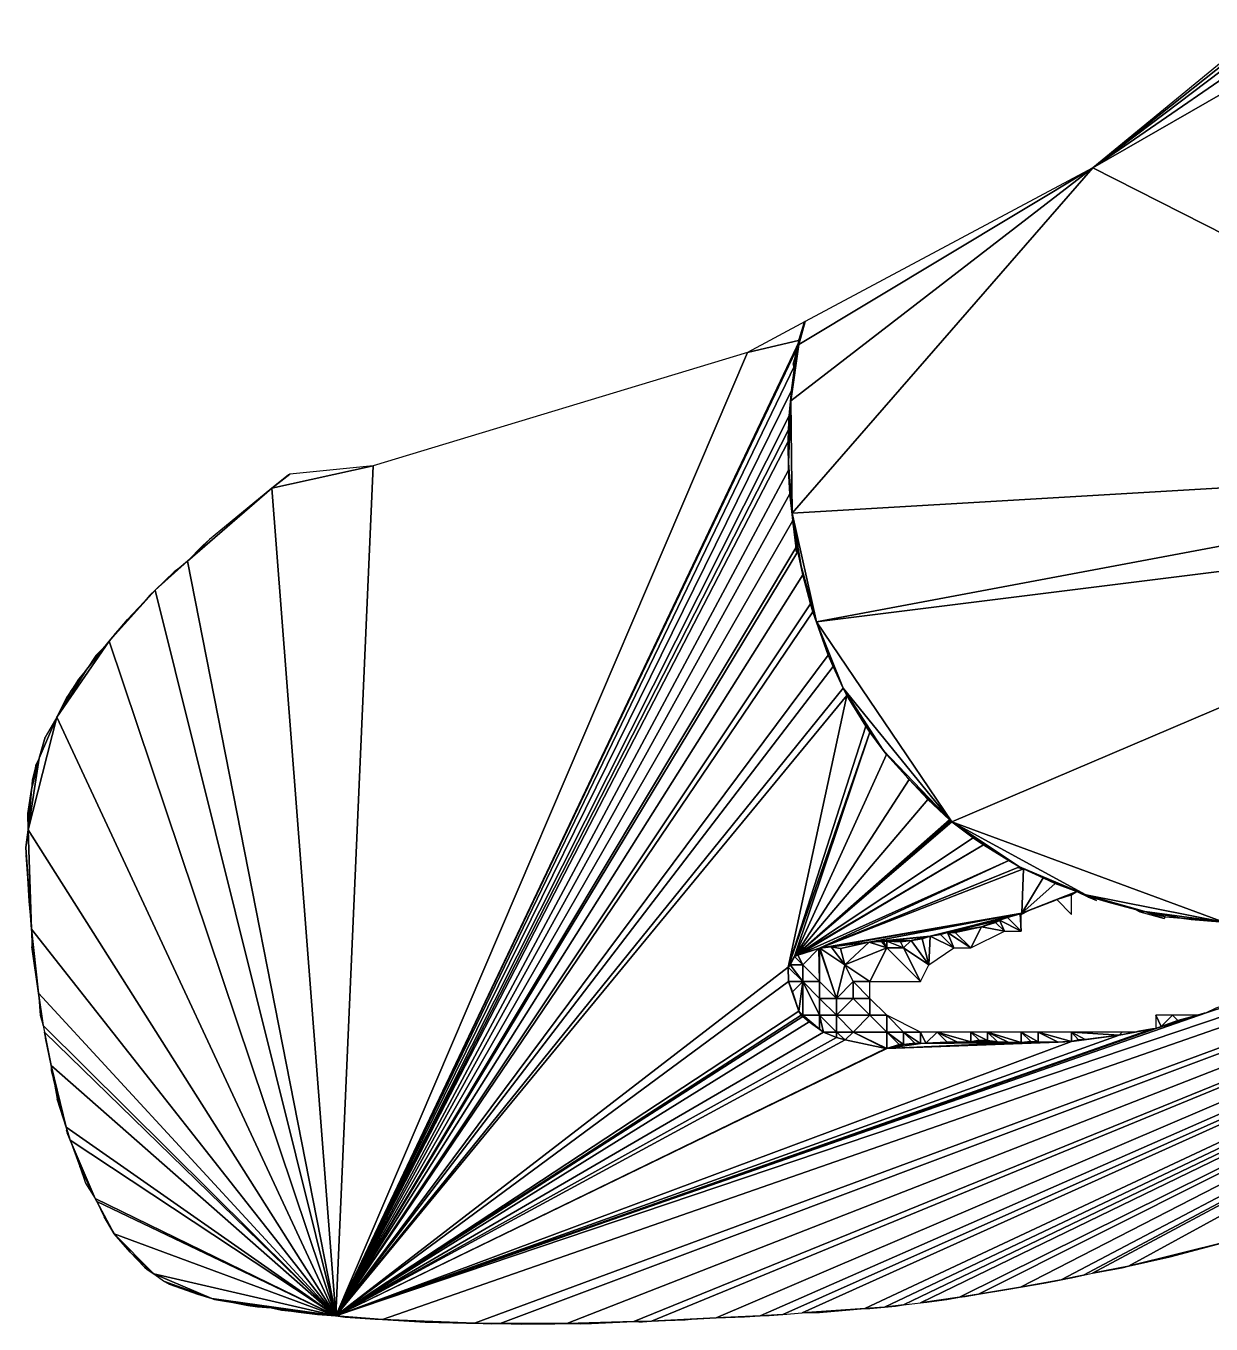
# Model space of a CAD drawing. Extents: x -95 to 96, y -87 to 93.
# Drawn here: x 1.32 to 38.11, y -87.46 to -47.15 of the extents above; entities that cross this region are included whole.
import ezdxf

# ---------------------------------------------------------------- set-up
doc = ezdxf.new("R2010")
doc.units = 0

msp = doc.modelspace()

# ---------------------------------------------------------------- linework, layer by layer
for points in [[(39.972, -47.159, 108), (39.813, -47.146, 108), (34.445, -51.551, 108)], [(40.204, -47.192, 108), (39.972, -47.159, 108), (34.445, -51.551, 108)], [(40.64, -47.282, 108), (40.204, -47.192, 108), (34.445, -51.551, 108)], [(41.542, -47.468, 108), (40.64, -47.282, 108), (34.445, -51.551, 108)], [(41.542, -47.468, 108), (34.445, -51.551, 108), (52.414, -60.674, 108)], [(34.445, -51.551, 108), (25.315, -57.039, 108), (25.064, -58.791, 108)], [(34.445, -51.551, 108), (25.064, -58.791, 108), (25.104, -62.275, 108)], [(34.445, -51.551, 108), (25.104, -62.275, 108), (52.414, -60.674, 108)], [(34.445, -51.551, 108), (25.508, -56.328, 108), (25.315, -57.039, 108)], [(25.342, -56.906, 108), (25.508, -56.328, 108), (23.726, -57.281, 108)], [(25.481, -56.342, 107.929), (25.31, -56.887, 107.883), (25.342, -56.906, 108)], [(25.508, -56.328, 108), (25.342, -56.906, 108), (25.315, -57.039, 108)], [(25.481, -56.342, 107.929), (25.342, -56.906, 108), (25.508, -56.328, 108)], [(25.342, -56.906, 108), (23.726, -57.281, 108), (10.935, -87.206, 108)], [(25.315, -57.039, 108), (25.342, -56.906, 108), (10.935, -87.206, 108)], [(25.193, -57.678, 108), (25.315, -57.039, 108), (10.935, -87.206, 108)], [(25.315, -57.039, 108), (25.166, -57.905, 108), (25.064, -58.791, 108)], [(25.315, -57.039, 108), (25.31, -56.887, 107.883), (25.142, -57.648, 107.807)], [(25.315, -57.039, 108), (25.142, -57.648, 107.807), (25.193, -57.678, 108)], [(25.315, -57.039, 108), (25.193, -57.678, 108), (25.166, -57.905, 108)], [(25.31, -56.887, 107.883), (25.315, -57.039, 108), (25.342, -56.906, 108)], [(23.726, -57.281, 108), (12.096, -60.809, 108), (10.935, -87.206, 108)], [(25.091, -58.461, 108), (25.193, -57.678, 108), (10.935, -87.206, 108)], [(25.166, -57.905, 108), (25.091, -58.461, 108), (25.064, -58.791, 108)], [(25.091, -58.461, 108), (25.166, -57.905, 108), (25.193, -57.678, 108)], [(25.142, -57.648, 107.807), (25.166, -57.905, 108), (25.193, -57.678, 108)], [(25.013, -59.25, 108), (25.091, -58.461, 108), (10.935, -87.206, 108)], [(25.064, -58.791, 108), (24.994, -59.691, 108), (24.993, -60.71, 108)], [(25.064, -58.791, 108), (24.993, -60.71, 108), (25.104, -62.275, 108)], [(25.064, -58.791, 108), (25.013, -59.25, 108), (24.994, -59.691, 108)], [(25.013, -59.25, 108), (25.064, -58.791, 108), (25.091, -58.461, 108)], [(24.994, -59.691, 108), (25.013, -59.25, 108), (10.935, -87.206, 108)], [(24.98, -60.05, 108), (24.994, -59.691, 108), (10.935, -87.206, 108)], [(24.989, -60.939, 108), (24.98, -60.05, 108), (10.935, -87.206, 108)], [(24.994, -59.691, 108), (24.98, -60.05, 108), (24.993, -60.71, 108)], [(24.989, -60.939, 108), (24.993, -60.71, 108), (24.98, -60.05, 108)], [(12.096, -60.809, 108), (9.509, -61.063, 108), (8.952, -61.5, 108)], [(12.096, -60.809, 108), (8.952, -61.5, 108), (10.935, -87.206, 108)], [(24.993, -60.71, 108), (24.989, -60.939, 108), (25.003, -61.11, 108)], [(24.993, -60.71, 108), (25.003, -61.11, 108), (25.104, -62.275, 108)], [(25.104, -62.275, 108), (25.868, -65.653, 108), (52.414, -60.674, 108)], [(25.868, -65.653, 108), (52.431, -62.323, 108), (52.414, -60.674, 108)], [(9.509, -61.063, 108), (9.473, -61.089, 108), (8.952, -61.5, 108)], [(25.038, -61.673, 108), (24.989, -60.939, 108), (10.935, -87.206, 108)], [(25.038, -61.673, 108), (25.003, -61.11, 108), (24.989, -60.939, 108)], [(25.003, -61.11, 108), (25.038, -61.673, 108), (25.104, -62.275, 108)], [(8.952, -61.5, 108), (7.02, -63.098, 108), (6.335, -63.762, 108)], [(8.952, -61.5, 108), (6.335, -63.762, 108), (10.935, -87.206, 108)], [(25.129, -62.505, 108), (25.038, -61.673, 108), (10.935, -87.206, 108)], [(25.129, -62.505, 108), (25.104, -62.275, 108), (25.038, -61.673, 108)], [(25.104, -62.275, 108), (25.129, -62.505, 108), (25.256, -63.3, 108)], [(25.104, -62.275, 108), (25.256, -63.3, 108), (25.387, -63.917, 108)], [(25.104, -62.275, 108), (25.387, -63.917, 108), (25.868, -65.653, 108)], [(25.119, -62.5, 107.968), (25.129, -62.505, 108), (25.104, -62.275, 108)], [(25.868, -65.653, 108), (30.063, -71.859, 108), (52.431, -62.323, 108)], [(30.063, -71.859, 108), (38.514, -74.979, 108), (52.431, -62.323, 108)], [(25.256, -63.3, 108), (25.129, -62.505, 108), (10.935, -87.206, 108)], [(25.119, -62.5, 107.968), (25.235, -63.468, 107.823), (25.256, -63.3, 108)], [(25.119, -62.5, 107.968), (25.256, -63.3, 108), (25.129, -62.505, 108)], [(7.02, -63.098, 108), (6.811, -63.275, 108), (6.335, -63.762, 108)], [(25.282, -63.462, 108), (25.256, -63.3, 108), (10.935, -87.206, 108)], [(25.444, -64.192, 108), (25.282, -63.462, 108), (10.935, -87.206, 108)], [(25.282, -63.462, 108), (25.256, -63.3, 108), (25.235, -63.468, 107.823)], [(25.256, -63.3, 108), (25.282, -63.462, 108), (25.387, -63.917, 108)], [(25.444, -64.192, 108), (25.387, -63.917, 108), (25.282, -63.462, 108)], [(6.335, -63.762, 108), (6.071, -63.978, 108), (5.335, -64.666, 108)], [(6.335, -63.762, 108), (5.335, -64.666, 108), (10.935, -87.206, 108)], [(6.071, -63.978, 108), (5.923, -64.094, 108), (5.335, -64.666, 108)], [(25.387, -63.917, 108), (25.444, -64.192, 108), (25.57, -64.635, 108)], [(25.387, -63.917, 108), (25.57, -64.635, 108), (25.868, -65.653, 108)], [(25.673, -65.086, 108), (25.444, -64.192, 108), (10.935, -87.206, 108)], [(25.673, -65.086, 108), (25.57, -64.635, 108), (25.444, -64.192, 108)], [(5.335, -64.666, 108), (4.986, -65.024, 108), (3.902, -66.252, 108)], [(5.335, -64.666, 108), (3.902, -66.252, 108), (10.935, -87.206, 108)], [(5.335, -64.666, 108), (5.164, -64.818, 108), (4.986, -65.024, 108)], [(25.57, -64.635, 108), (25.673, -65.086, 108), (25.868, -65.653, 108)], [(4.986, -65.024, 108), (4.466, -65.576, 108), (3.902, -66.252, 108)], [(25.754, -65.343, 108), (25.673, -65.086, 108), (10.935, -87.206, 108)], [(25.673, -65.086, 108), (25.754, -65.343, 108), (25.868, -65.653, 108)], [(4.466, -65.576, 108), (4.085, -66.009, 108), (3.902, -66.252, 108)], [(26.222, -66.684, 108), (25.754, -65.343, 108), (10.935, -87.206, 108)], [(26.222, -66.684, 108), (25.868, -65.653, 108), (25.754, -65.343, 108)], [(25.868, -65.653, 108), (26.222, -66.684, 108), (26.692, -67.708, 108)], [(25.868, -65.653, 108), (26.692, -67.708, 108), (30.063, -71.859, 108)], [(3.902, -66.252, 108), (3.208, -67.12, 108), (2.274, -68.611, 108)], [(3.902, -66.252, 108), (2.274, -68.611, 108), (10.935, -87.206, 108)], [(3.902, -66.252, 108), (3.762, -66.421, 108), (3.208, -67.12, 108)], [(3.762, -66.421, 108), (3.492, -66.699, 108), (3.208, -67.12, 108)], [(26.377, -67.036, 108), (26.222, -66.684, 108), (10.935, -87.206, 108)], [(26.222, -66.684, 108), (26.377, -67.036, 108), (26.692, -67.708, 108)], [(3.208, -67.12, 108), (2.705, -67.823, 108), (2.274, -68.611, 108)], [(3.208, -67.12, 108), (2.946, -67.428, 108), (2.705, -67.823, 108)], [(26.692, -67.708, 108), (26.377, -67.036, 108), (10.935, -87.206, 108)], [(26.809, -67.942, 108), (26.692, -67.708, 108), (10.935, -87.206, 108)], [(26.692, -67.708, 108), (26.809, -67.942, 108), (27.166, -68.501, 108)], [(26.692, -67.708, 108), (27.166, -68.501, 108), (27.933, -69.631, 108)], [(26.692, -67.708, 108), (27.933, -69.631, 108), (30.063, -71.859, 108)], [(2.705, -67.823, 108), (2.574, -68.001, 108), (2.274, -68.611, 108)], [(24.987, -76.374, 108), (26.809, -67.942, 108), (10.935, -87.206, 108)], [(10.935, -87.206, 108), (12.388, -87.313, 108), (67.945, -67.951, 108)], [(37.96, -77.793, 108), (10.935, -87.206, 108), (67.945, -67.951, 108)], [(12.388, -87.313, 108), (15.242, -87.427, 108), (67.945, -67.951, 108)], [(15.242, -87.427, 108), (16.038, -87.443, 108), (67.945, -67.951, 108)], [(16.038, -87.443, 108), (18.116, -87.443, 108), (67.945, -67.951, 108)], [(18.116, -87.443, 108), (20.192, -87.373, 108), (67.945, -67.951, 108)], [(20.192, -87.373, 108), (20.738, -87.362, 108), (67.945, -67.951, 108)], [(20.738, -87.362, 108), (22.751, -87.265, 108), (67.945, -67.951, 108)], [(22.751, -87.265, 108), (24.109, -87.205, 108), (67.945, -67.951, 108)], [(24.109, -87.205, 108), (24.814, -87.156, 108), (67.945, -67.951, 108)], [(24.814, -87.156, 108), (25.415, -87.113, 108), (67.945, -67.951, 108)], [(24.987, -76.374, 108), (27.392, -68.886, 108), (26.809, -67.942, 108)], [(25.415, -87.113, 108), (27.365, -86.973, 108), (67.945, -67.951, 108)], [(27.392, -68.886, 108), (27.166, -68.501, 108), (26.809, -67.942, 108)], [(27.365, -86.973, 108), (27.974, -86.931, 108), (67.945, -67.951, 108)], [(27.974, -86.931, 108), (28.566, -86.857, 108), (67.945, -67.951, 108)], [(28.566, -86.857, 108), (29.088, -86.799, 108), (67.945, -67.951, 108)], [(29.088, -86.799, 108), (30.301, -86.626, 108), (67.945, -67.951, 108)], [(30.301, -86.626, 108), (30.888, -86.529, 108), (67.945, -67.951, 108)], [(30.888, -86.529, 108), (32.199, -86.306, 108), (67.945, -67.951, 108)], [(32.199, -86.306, 108), (33.462, -86.079, 108), (67.945, -67.951, 108)], [(33.462, -86.079, 108), (34.149, -85.937, 108), (67.945, -67.951, 108)], [(34.149, -85.937, 108), (34.437, -85.877, 108), (67.945, -67.951, 108)], [(34.437, -85.877, 108), (35.548, -85.658, 108), (67.945, -67.951, 108)], [(35.548, -85.658, 108), (38.637, -84.893, 108), (67.945, -67.951, 108)], [(38.265, -77.648, 108), (37.96, -77.793, 108), (67.945, -67.951, 108)], [(27.166, -68.501, 108), (27.392, -68.886, 108), (27.933, -69.631, 108)], [(2.274, -68.611, 108), (1.731, -69.882, 108), (1.392, -72.107, 108)], [(2.274, -68.611, 108), (1.392, -72.107, 108), (10.935, -87.206, 108)], [(2.274, -68.611, 108), (1.918, -69.227, 108), (1.731, -69.882, 108)], [(24.987, -76.374, 108), (27.515, -69.075, 108), (27.392, -68.886, 108)], [(27.392, -68.886, 108), (27.515, -69.075, 108), (27.933, -69.631, 108)], [(1.918, -69.227, 108), (1.831, -69.515, 108), (1.731, -69.882, 108)], [(24.987, -76.374, 108), (25.176, -76.041, 108), (27.515, -69.075, 108)], [(25.176, -76.041, 108), (28.034, -69.772, 108), (27.515, -69.075, 108)], [(28.034, -69.772, 108), (27.933, -69.631, 108), (27.515, -69.075, 108)], [(27.933, -69.631, 108), (28.034, -69.772, 108), (28.637, -70.428, 108)], [(27.933, -69.631, 108), (28.637, -70.428, 108), (28.773, -70.579, 108)], [(27.933, -69.631, 108), (28.773, -70.579, 108), (30.063, -71.859, 108)], [(1.731, -69.882, 108), (1.494, -70.853, 108), (1.392, -72.107, 108)], [(1.731, -69.882, 108), (1.64, -70.069, 108), (1.494, -70.853, 108)], [(1.64, -70.069, 108), (1.508, -70.559, 108), (1.494, -70.853, 108)], [(25.176, -76.041, 108), (28.739, -70.546, 108), (28.034, -69.772, 108)], [(28.739, -70.546, 108), (28.637, -70.428, 108), (28.034, -69.772, 108)], [(28.637, -70.428, 108), (28.739, -70.546, 108), (28.773, -70.579, 108)], [(28.739, -70.546, 108), (28.637, -70.428, 108), (28.732, -70.556, 107.958)], [(1.494, -70.853, 108), (1.388, -71.522, 108), (1.379, -71.603, 108)], [(1.494, -70.853, 108), (1.379, -71.603, 108), (1.392, -72.107, 108)], [(25.176, -76.041, 108), (29.319, -71.166, 108), (28.739, -70.546, 108)], [(28.739, -70.546, 108), (28.732, -70.556, 107.958), (28.773, -70.579, 108)], [(29.319, -71.166, 108), (28.773, -70.579, 108), (28.739, -70.546, 108)], [(28.773, -70.579, 108), (29.319, -71.166, 108), (29.988, -71.794, 108)], [(28.773, -70.579, 108), (29.988, -71.794, 108), (30.063, -71.859, 108)], [(25.176, -76.041, 108), (29.988, -71.794, 108), (29.319, -71.166, 108)], [(1.379, -71.603, 108), (1.378, -71.628, 108), (1.392, -72.107, 108)], [(1.392, -72.107, 108), (1.324, -72.49, 108), (1.319, -72.653, 108)], [(1.392, -72.107, 108), (1.319, -72.653, 108), (1.494, -75.19, 108)], [(1.392, -72.107, 108), (1.494, -75.19, 108), (10.935, -87.206, 108)], [(25.176, -76.041, 108), (30.028, -71.831, 108), (29.988, -71.794, 108)], [(25.176, -76.041, 108), (30.063, -71.859, 108), (30.028, -71.831, 108)], [(25.176, -76.041, 108), (30.727, -72.36, 108), (30.063, -71.859, 108)], [(29.988, -71.794, 108), (30.028, -71.831, 108), (30.063, -71.859, 108)], [(30.021, -71.84, 107.968), (30.028, -71.831, 108), (29.988, -71.794, 108)], [(30.028, -71.831, 108), (30.021, -71.84, 107.968), (30.063, -71.859, 108)], [(30.063, -71.859, 108), (30.727, -72.36, 108), (31.047, -72.578, 108)], [(30.063, -71.859, 108), (31.047, -72.578, 108), (32.162, -73.26, 108)], [(30.063, -71.859, 108), (32.162, -73.26, 108), (34.223, -74.13, 108)], [(30.063, -71.859, 108), (34.223, -74.13, 108), (38.514, -74.979, 108)], [(25.176, -76.041, 108), (31.047, -72.578, 108), (30.727, -72.36, 108)], [(1.319, -72.653, 108), (1.327, -72.898, 108), (1.494, -75.19, 108)], [(1.327, -72.898, 108), (1.407, -74.327, 108), (1.494, -75.19, 108)], [(25.176, -76.041, 108), (25.283, -75.997, 108), (31.047, -72.578, 108)], [(25.283, -75.997, 108), (31.834, -73.062, 108), (31.047, -72.578, 108)], [(31.047, -72.578, 108), (31.834, -73.062, 108), (32.162, -73.26, 108)], [(25.283, -75.997, 108), (25.957, -75.788, 108), (31.834, -73.062, 108)], [(25.957, -75.788, 108), (32.162, -73.26, 108), (31.834, -73.062, 108)], [(25.957, -75.788, 108), (25.967, -75.785, 108), (32.162, -73.26, 108)], [(25.967, -75.785, 108), (32.29, -73.323, 108), (32.162, -73.26, 108)], [(25.967, -75.785, 108), (32.236, -74.7, 108), (32.29, -73.323, 108)], [(32.162, -73.26, 108), (32.132, -73.287, 107.886), (32.29, -73.323, 108)], [(32.162, -73.26, 108), (32.29, -73.323, 108), (32.897, -73.604, 108)], [(32.162, -73.26, 108), (32.897, -73.604, 108), (34.223, -74.13, 108)], [(32.236, -74.7, 108), (32.897, -73.604, 108), (32.29, -73.323, 108)], [(32.236, -74.7, 108), (33.273, -73.776, 108), (32.897, -73.604, 108)], [(32.897, -73.604, 108), (33.273, -73.776, 108), (33.947, -74.027, 108)], [(32.897, -73.604, 108), (33.947, -74.027, 108), (34.223, -74.13, 108)], [(32.236, -74.7, 108), (33.947, -74.027, 108), (33.273, -73.776, 108)], [(32.236, -74.7, 108), (33.328, -74.277, 108), (33.947, -74.027, 108)], [(33.328, -74.277, 108), (33.785, -74.13, 108), (33.947, -74.027, 108)], [(33.785, -74.734, 107.819), (33.785, -74.13, 108), (33.328, -74.277, 108)], [(33.947, -74.027, 108), (33.95, -74.028, 107.999), (34.306, -74.199, 107.895)], [(34.306, -74.199, 107.895), (34.223, -74.13, 108), (33.947, -74.027, 108)], [(34.223, -74.13, 108), (34.357, -74.182, 108), (34.395, -74.195, 108)], [(34.223, -74.13, 108), (34.395, -74.195, 108), (35.769, -74.583, 108)], [(34.223, -74.13, 108), (35.769, -74.583, 108), (36.055, -74.65, 108)], [(34.223, -74.13, 108), (36.055, -74.65, 108), (38.514, -74.979, 108)], [(34.306, -74.199, 107.895), (34.379, -74.212, 107.933), (34.223, -74.13, 108)], [(34.357, -74.182, 108), (34.223, -74.13, 108), (34.379, -74.212, 107.933)], [(32.236, -74.7, 108), (33.263, -74.308, 108), (33.328, -74.277, 108)], [(32.236, -74.7, 108), (32.451, -74.618, 108), (33.263, -74.308, 108)], [(34.379, -74.212, 107.933), (34.306, -74.199, 107.895), (34.307, -74.199, 107.895)], [(34.561, -74.304, 107.821), (34.379, -74.212, 107.933), (34.307, -74.199, 107.895)], [(34.379, -74.212, 107.933), (34.395, -74.195, 108), (34.357, -74.182, 108)], [(34.395, -74.195, 108), (34.914, -74.355, 108), (35.769, -74.583, 108)], [(25.967, -75.785, 108), (26.32, -75.741, 108), (32.236, -74.7, 108)], [(26.32, -75.741, 108), (27.503, -75.598, 108), (32.236, -74.7, 108)], [(27.503, -75.598, 108), (29.397, -75.411, 108), (32.236, -74.7, 108)], [(29.397, -75.411, 108), (32.183, -74.716, 108), (32.236, -74.7, 108)], [(29.397, -75.411, 108), (31.794, -74.831, 108), (32.183, -74.716, 108)], [(29.397, -75.411, 108), (31.541, -74.917, 108), (31.794, -74.831, 108)], [(29.397, -75.411, 108), (29.93, -75.296, 108), (31.541, -74.917, 108)], [(29.93, -75.296, 108), (30.982, -75.121, 108), (31.541, -74.917, 108)], [(30.982, -75.121, 108), (31.424, -74.982, 108), (31.541, -74.917, 108)], [(31.698, -75.256, 107.919), (31.541, -74.917, 108), (31.424, -74.982, 108)], [(31.794, -74.831, 108), (31.541, -74.917, 108), (32.22, -75.256, 107.864)], [(31.698, -75.256, 107.919), (32.22, -75.256, 107.864), (31.541, -74.917, 108)], [(32.22, -75.256, 107.864), (32.183, -74.716, 108), (31.794, -74.831, 108)], [(32.183, -74.716, 108), (32.22, -74.707, 108), (32.236, -74.7, 108)], [(32.22, -74.734, 107.993), (32.22, -74.707, 108), (32.183, -74.716, 108)], [(32.22, -75.256, 107.864), (32.22, -74.734, 107.993), (32.183, -74.716, 108)], [(32.236, -74.7, 108), (32.22, -74.734, 107.993), (32.451, -74.618, 108)], [(32.22, -74.707, 108), (32.22, -74.734, 107.993), (32.236, -74.7, 108)], [(35.769, -74.583, 108), (35.927, -74.624, 108), (36.055, -74.65, 108)], [(35.899, -74.657, 107.883), (35.927, -74.624, 108), (35.769, -74.583, 108)], [(35.927, -74.624, 108), (35.899, -74.657, 107.883), (36.055, -74.65, 108)], [(36.055, -74.65, 108), (35.899, -74.657, 107.883), (36.657, -74.864, 107.823)], [(36.055, -74.65, 108), (36.701, -74.807, 108), (37.195, -74.849, 108)], [(36.055, -74.65, 108), (37.195, -74.849, 108), (38.514, -74.979, 108)], [(36.055, -74.65, 108), (36.657, -74.864, 107.823), (36.701, -74.807, 108)], [(37.195, -74.849, 108), (37.495, -74.889, 108), (38.514, -74.979, 108)], [(1.494, -75.19, 108), (1.501, -75.747, 108), (1.711, -77.184, 108)], [(1.494, -75.19, 108), (1.711, -77.184, 108), (10.935, -87.206, 108)], [(29.397, -75.411, 108), (29.709, -75.355, 108), (29.93, -75.296, 108)], [(29.709, -75.355, 108), (29.397, -75.411, 108), (30.132, -75.778, 107.901)], [(30.132, -75.778, 107.901), (29.93, -75.296, 108), (29.709, -75.355, 108)], [(29.93, -75.296, 108), (30.167, -75.292, 108), (30.982, -75.121, 108)], [(30.167, -75.292, 108), (29.93, -75.296, 108), (30.654, -75.778, 107.875)], [(30.132, -75.778, 107.901), (30.654, -75.778, 107.875), (29.93, -75.296, 108)], [(30.654, -75.778, 107.875), (30.982, -75.121, 108), (30.167, -75.292, 108)], [(30.982, -75.121, 108), (30.654, -75.778, 107.875), (31.698, -75.256, 107.919)], [(30.982, -75.121, 108), (31.698, -75.256, 107.919), (31.424, -74.982, 108)], [(1.501, -75.747, 108), (1.519, -75.881, 108), (1.711, -77.184, 108)], [(26.32, -75.741, 108), (25.967, -75.785, 108), (26.74, -76.3, 107.928)], [(26.32, -75.741, 108), (26.613, -75.795, 108), (27.503, -75.598, 108)], [(26.74, -76.3, 107.928), (26.613, -75.795, 108), (26.32, -75.741, 108)], [(26.74, -76.3, 107.928), (27.503, -75.598, 108), (26.613, -75.795, 108)], [(26.74, -76.3, 107.928), (28.044, -75.778, 107.96), (27.503, -75.598, 108)], [(27.522, -76.822, 107.852), (28.044, -75.778, 107.96), (26.74, -76.3, 107.928)], [(27.503, -75.598, 108), (27.886, -75.581, 108), (29.397, -75.411, 108)], [(27.886, -75.581, 108), (27.503, -75.598, 108), (28.044, -75.778, 107.96)], [(29.088, -76.822, 107.814), (28.044, -75.778, 107.96), (27.522, -76.822, 107.852)], [(27.886, -75.581, 108), (28.044, -75.563, 108), (29.397, -75.411, 108)], [(27.886, -75.581, 108), (27.945, -75.579, 108), (28.044, -75.563, 108)], [(27.945, -75.579, 108), (27.886, -75.581, 108), (28.044, -75.778, 107.96)], [(28.044, -75.778, 107.96), (28.044, -75.563, 108), (27.945, -75.579, 108)], [(28.044, -75.563, 108), (28.803, -75.541, 108), (29.397, -75.411, 108)], [(28.044, -75.563, 108), (28.471, -75.588, 108), (28.803, -75.541, 108)], [(28.044, -75.563, 108), (28.044, -75.778, 107.96), (28.566, -75.778, 107.965)], [(28.044, -75.563, 108), (28.566, -75.778, 107.965), (28.471, -75.588, 108)], [(29.088, -76.822, 107.814), (28.566, -75.778, 107.965), (28.044, -75.778, 107.96)], [(28.566, -75.778, 107.965), (28.803, -75.541, 108), (28.471, -75.588, 108)], [(28.803, -75.541, 108), (28.566, -75.778, 107.965), (29.349, -76.3, 107.859)], [(29.349, -76.3, 107.859), (28.566, -75.778, 107.965), (29.088, -76.822, 107.814)], [(28.803, -75.541, 108), (29.148, -75.494, 108), (29.397, -75.411, 108)], [(28.803, -75.541, 108), (29.349, -76.3, 107.859), (29.148, -75.494, 108)], [(29.349, -76.3, 107.859), (29.397, -75.411, 108), (29.148, -75.494, 108)], [(29.349, -76.3, 107.859), (30.132, -75.778, 107.901), (29.397, -75.411, 108)], [(24.987, -76.374, 108), (25.041, -76.3, 108), (25.176, -76.041, 108)], [(25.176, -76.041, 108), (25.041, -76.3, 108), (25.435, -76.3, 107.973)], [(25.283, -75.997, 108), (25.176, -76.041, 108), (25.435, -76.3, 107.973)], [(25.283, -75.997, 108), (25.939, -75.796, 108), (25.957, -75.788, 108)], [(25.435, -76.3, 107.973), (25.939, -75.796, 108), (25.283, -75.997, 108)], [(25.939, -75.796, 108), (25.435, -76.3, 107.973), (25.957, -76.822, 107.9)], [(25.939, -75.796, 108), (25.957, -76.822, 107.9), (25.957, -75.788, 108)], [(25.957, -75.788, 108), (25.961, -75.789, 108), (25.967, -75.785, 108)], [(25.957, -75.788, 108), (25.957, -76.822, 107.9), (26.479, -77.344, 107.866)], [(25.957, -75.788, 108), (26.479, -77.344, 107.866), (25.961, -75.789, 108)], [(26.479, -77.344, 107.866), (25.967, -75.785, 108), (25.961, -75.789, 108)], [(26.479, -77.344, 107.866), (26.74, -76.3, 107.928), (25.967, -75.785, 108)], [(24.993, -76.822, 108), (24.987, -76.374, 108), (10.935, -87.206, 108)], [(25.435, -76.822, 107.947), (25.041, -76.3, 108), (24.987, -76.374, 108)], [(24.987, -76.374, 108), (24.993, -76.822, 108), (25.435, -76.822, 107.947)], [(25.435, -76.822, 107.947), (25.435, -76.3, 107.973), (25.041, -76.3, 108)], [(25.957, -76.822, 107.9), (25.435, -76.3, 107.973), (25.435, -76.822, 107.947)], [(27.001, -76.822, 107.883), (26.74, -76.3, 107.928), (26.479, -77.344, 107.866)], [(27.522, -76.822, 107.852), (26.74, -76.3, 107.928), (27.001, -76.822, 107.883)], [(25.313, -77.744, 108), (24.993, -76.822, 108), (10.935, -87.206, 108)], [(25.313, -77.744, 108), (25.113, -77.144, 108), (24.993, -76.822, 108)], [(24.993, -76.822, 108), (25.113, -77.144, 108), (25.435, -76.822, 107.947)], [(25.313, -77.744, 108), (25.435, -76.822, 107.947), (25.113, -77.144, 108)], [(25.313, -77.744, 108), (25.435, -77.866, 107.99), (25.435, -76.822, 107.947)], [(25.957, -77.344, 107.899), (25.957, -76.822, 107.9), (25.435, -76.822, 107.947)], [(25.957, -77.866, 107.923), (25.435, -76.822, 107.947), (25.435, -77.866, 107.99)], [(25.957, -77.866, 107.923), (25.957, -77.344, 107.899), (25.435, -76.822, 107.947)], [(26.479, -77.344, 107.866), (25.957, -76.822, 107.9), (25.957, -77.344, 107.899)], [(27.001, -77.344, 107.842), (27.001, -76.822, 107.883), (26.479, -77.344, 107.866)], [(27.522, -77.344, 107.834), (27.001, -76.822, 107.883), (27.001, -77.344, 107.842)], [(27.522, -77.344, 107.834), (27.522, -76.822, 107.852), (27.001, -76.822, 107.883)], [(1.711, -77.184, 108), (1.756, -77.866, 108), (1.85, -78.181, 108)], [(1.711, -77.184, 108), (1.85, -78.181, 108), (10.935, -87.206, 108)], [(26.479, -77.866, 107.875), (25.957, -77.344, 107.899), (25.957, -77.866, 107.923)], [(26.479, -77.866, 107.875), (26.479, -77.344, 107.866), (25.957, -77.344, 107.899)], [(26.479, -77.866, 107.875), (27.001, -77.344, 107.842), (26.479, -77.344, 107.866)], [(27.522, -77.866, 107.811), (27.001, -77.344, 107.842), (26.479, -77.866, 107.875)], [(27.522, -77.866, 107.811), (27.522, -77.344, 107.834), (27.001, -77.344, 107.842)], [(28.044, -77.866, 107.813), (27.522, -77.344, 107.834), (27.522, -77.866, 107.811)], [(25.39, -77.866, 108), (25.313, -77.744, 108), (10.935, -87.206, 108)], [(37.96, -77.793, 108), (36.395, -78.275, 108), (10.935, -87.206, 108)], [(25.313, -77.744, 108), (25.39, -77.866, 108), (25.435, -77.866, 107.99)], [(37.96, -77.793, 108), (37.695, -77.866, 108), (36.395, -78.275, 108)], [(37.96, -77.793, 108), (37.904, -77.803, 108), (37.695, -77.866, 108)], [(1.85, -78.181, 108), (1.899, -78.387, 108), (10.935, -87.206, 108)], [(25.435, -77.904, 108), (25.39, -77.866, 108), (10.935, -87.206, 108)], [(25.638, -78.069, 108), (25.435, -77.904, 108), (10.935, -87.206, 108)], [(26.077, -78.387, 108), (25.638, -78.069, 108), (10.935, -87.206, 108)], [(25.435, -77.904, 108), (25.435, -77.866, 107.99), (25.39, -77.866, 108)], [(25.638, -78.069, 108), (25.435, -77.866, 107.99), (25.435, -77.904, 108)], [(25.957, -78.299, 108), (25.957, -77.866, 107.923), (25.435, -77.866, 107.99)], [(25.957, -78.299, 108), (25.435, -77.866, 107.99), (25.638, -78.069, 108)], [(26.077, -78.387, 108), (25.957, -78.299, 108), (25.638, -78.069, 108)], [(25.957, -77.866, 107.923), (25.957, -78.299, 108), (26.077, -78.387, 108)], [(25.957, -77.866, 107.923), (26.077, -78.387, 108), (26.479, -78.387, 107.948)], [(26.479, -78.387, 107.948), (26.479, -77.866, 107.875), (25.957, -77.866, 107.923)], [(27.001, -78.387, 107.903), (26.479, -77.866, 107.875), (26.479, -78.387, 107.948)], [(27.001, -78.387, 107.903), (27.522, -77.866, 107.811), (26.479, -77.866, 107.875)], [(28.044, -78.387, 107.872), (27.522, -77.866, 107.811), (27.001, -78.387, 107.903)], [(28.044, -78.387, 107.872), (28.044, -77.866, 107.813), (27.522, -77.866, 107.811)], [(28.566, -78.387, 107.873), (28.044, -77.866, 107.813), (28.044, -78.387, 107.872)], [(29.088, -78.387, 107.864), (28.044, -77.866, 107.813), (28.566, -78.387, 107.873)], [(37.695, -77.866, 108), (36.563, -78.219, 108), (36.395, -78.275, 108)], [(36.395, -77.866, 107.835), (36.395, -78.275, 108), (36.563, -78.219, 108)], [(36.395, -77.866, 107.835), (36.563, -78.219, 108), (36.917, -77.866, 107.905)], [(37.695, -77.866, 108), (37.077, -78.033, 108), (36.563, -78.219, 108)], [(37.077, -78.033, 108), (36.917, -77.866, 107.905), (36.563, -78.219, 108)], [(36.917, -77.866, 107.905), (37.077, -78.033, 108), (37.695, -77.866, 108)], [(1.899, -78.387, 108), (1.926, -78.581, 108), (2.098, -79.431, 108)], [(1.899, -78.387, 108), (2.098, -79.431, 108), (10.935, -87.206, 108)], [(1.926, -78.581, 108), (2.048, -79.235, 108), (2.098, -79.431, 108)], [(36.395, -78.275, 108), (36.3, -78.293, 108), (10.935, -87.206, 108)], [(36.3, -78.293, 108), (35.259, -78.489, 108), (10.935, -87.206, 108)], [(26.479, -78.554, 108), (26.077, -78.387, 108), (10.935, -87.206, 108)], [(35.259, -78.489, 108), (33.785, -78.685, 108), (10.935, -87.206, 108)], [(26.758, -78.63, 108), (26.479, -78.554, 108), (10.935, -87.206, 108)], [(26.479, -78.554, 108), (26.479, -78.387, 107.948), (26.077, -78.387, 108)], [(26.479, -78.387, 107.948), (26.479, -78.554, 108), (26.758, -78.63, 108)], [(26.479, -78.387, 107.948), (26.758, -78.63, 108), (27.001, -78.387, 107.903)], [(28.016, -78.895, 108), (27.001, -78.387, 107.903), (26.758, -78.63, 108)], [(28.044, -78.899, 108), (28.044, -78.387, 107.872), (27.001, -78.387, 107.903)], [(28.044, -78.899, 108), (27.001, -78.387, 107.903), (28.016, -78.895, 108)], [(28.434, -78.777, 108), (28.044, -78.387, 107.872), (28.044, -78.899, 108)], [(28.566, -78.777, 108), (28.566, -78.387, 107.873), (28.044, -78.387, 107.872)], [(28.566, -78.777, 108), (28.044, -78.387, 107.872), (28.434, -78.777, 108)], [(28.913, -78.734, 108), (28.566, -78.387, 107.873), (28.566, -78.777, 108)], [(29.088, -78.742, 108), (29.088, -78.387, 107.864), (28.566, -78.387, 107.873)], [(29.088, -78.742, 108), (28.566, -78.387, 107.873), (28.913, -78.734, 108)], [(29.088, -78.387, 107.864), (29.088, -78.742, 108), (29.262, -78.736, 108)], [(29.088, -78.387, 107.864), (29.262, -78.736, 108), (29.61, -78.387, 107.871)], [(29.921, -78.698, 108), (29.61, -78.387, 107.871), (29.262, -78.736, 108)], [(29.61, -78.387, 107.871), (29.921, -78.698, 108), (30.243, -78.704, 108)], [(30.654, -78.697, 108), (30.654, -78.387, 107.879), (29.61, -78.387, 107.871)], [(30.654, -78.697, 108), (29.61, -78.387, 107.871), (30.243, -78.704, 108)], [(30.911, -78.644, 108), (30.654, -78.387, 107.879), (30.654, -78.697, 108)], [(31.176, -78.649, 108), (31.176, -78.387, 107.874), (30.654, -78.387, 107.879)], [(31.176, -78.649, 108), (30.654, -78.387, 107.879), (30.911, -78.644, 108)], [(31.481, -78.693, 108), (31.176, -78.387, 107.874), (31.176, -78.649, 108)], [(31.176, -78.387, 107.874), (31.481, -78.693, 108), (31.809, -78.704, 108)], [(32.22, -78.714, 108), (32.22, -78.387, 107.864), (31.176, -78.387, 107.874)], [(32.22, -78.714, 108), (31.176, -78.387, 107.874), (31.809, -78.704, 108)], [(32.519, -78.687, 108), (32.22, -78.387, 107.864), (32.22, -78.714, 108)], [(32.741, -78.695, 108), (32.741, -78.387, 107.855), (32.22, -78.387, 107.864)], [(32.741, -78.695, 108), (32.22, -78.387, 107.864), (32.519, -78.687, 108)], [(33.365, -78.699, 108), (32.741, -78.387, 107.855), (32.741, -78.695, 108)], [(33.785, -78.685, 108), (33.785, -78.387, 107.871), (32.741, -78.387, 107.855)], [(33.785, -78.685, 108), (32.741, -78.387, 107.855), (33.365, -78.699, 108)], [(34, -78.633, 108), (33.785, -78.387, 107.871), (33.785, -78.685, 108)], [(33.785, -78.387, 107.871), (34, -78.633, 108), (34.202, -78.618, 108)], [(35.259, -78.489, 108), (35.351, -78.387, 107.958), (33.785, -78.387, 107.871)], [(35.259, -78.489, 108), (33.785, -78.387, 107.871), (34.202, -78.618, 108)], [(35.259, -78.489, 108), (34.202, -78.618, 108), (33.785, -78.685, 108)], [(36.3, -78.293, 108), (35.762, -78.387, 108), (35.259, -78.489, 108)], [(35.762, -78.387, 108), (35.351, -78.387, 107.958), (35.259, -78.489, 108)], [(36.3, -78.293, 108), (35.873, -78.361, 108), (35.762, -78.387, 108)], [(28.016, -78.895, 108), (26.758, -78.63, 108), (10.935, -87.206, 108)], [(33.785, -78.685, 108), (28.044, -78.899, 108), (10.935, -87.206, 108)], [(28.044, -78.899, 108), (28.016, -78.895, 108), (10.935, -87.206, 108)], [(33.785, -78.685, 108), (33.365, -78.699, 108), (28.044, -78.899, 108)], [(33.365, -78.699, 108), (32.22, -78.714, 108), (28.044, -78.899, 108)], [(32.22, -78.714, 108), (29.088, -78.742, 108), (28.044, -78.899, 108)], [(29.088, -78.742, 108), (28.566, -78.777, 108), (28.044, -78.899, 108)], [(28.566, -78.777, 108), (28.434, -78.777, 108), (28.044, -78.899, 108)], [(29.088, -78.742, 108), (28.913, -78.734, 108), (28.566, -78.777, 108)], [(30.243, -78.704, 108), (29.262, -78.736, 108), (29.088, -78.742, 108)], [(32.22, -78.714, 108), (30.243, -78.704, 108), (29.088, -78.742, 108)], [(30.243, -78.704, 108), (29.921, -78.698, 108), (29.262, -78.736, 108)], [(31.809, -78.704, 108), (30.654, -78.697, 108), (30.243, -78.704, 108)], [(32.22, -78.714, 108), (31.809, -78.704, 108), (30.243, -78.704, 108)], [(31.481, -78.693, 108), (30.911, -78.644, 108), (30.654, -78.697, 108)], [(31.809, -78.704, 108), (31.481, -78.693, 108), (30.654, -78.697, 108)], [(31.481, -78.693, 108), (31.176, -78.649, 108), (30.911, -78.644, 108)], [(32.741, -78.695, 108), (32.519, -78.687, 108), (32.22, -78.714, 108)], [(33.365, -78.699, 108), (32.741, -78.695, 108), (32.22, -78.714, 108)], [(34.202, -78.618, 108), (34, -78.633, 108), (33.785, -78.685, 108)], [(2.098, -79.431, 108), (2.105, -79.587, 108), (2.18, -79.892, 108)], [(2.098, -79.431, 108), (2.18, -79.892, 108), (2.566, -81.341, 108)], [(2.098, -79.431, 108), (2.566, -81.341, 108), (10.935, -87.206, 108)], [(2.18, -79.892, 108), (2.286, -80.475, 108), (2.566, -81.341, 108)], [(2.286, -80.475, 108), (2.472, -81.063, 108), (2.566, -81.341, 108)], [(2.566, -81.341, 108), (2.581, -81.437, 108), (2.695, -81.742, 108)], [(2.566, -81.341, 108), (2.695, -81.742, 108), (10.935, -87.206, 108)], [(2.581, -81.437, 108), (2.599, -81.519, 108), (2.695, -81.742, 108)], [(2.599, -81.519, 108), (2.644, -81.628, 108), (2.695, -81.742, 108)], [(2.695, -81.742, 108), (2.994, -82.565, 108), (3.464, -83.555, 108)], [(2.695, -81.742, 108), (3.464, -83.555, 108), (10.935, -87.206, 108)], [(2.994, -82.565, 108), (3.172, -83.084, 108), (3.464, -83.555, 108)], [(3.464, -83.555, 108), (3.492, -83.606, 108), (3.515, -83.646, 108)], [(3.464, -83.555, 108), (3.515, -83.646, 108), (10.935, -87.206, 108)], [(3.515, -83.646, 108), (3.747, -84.128, 108), (4.061, -84.65, 108)], [(3.515, -83.646, 108), (4.061, -84.65, 108), (10.935, -87.206, 108)], [(3.747, -84.128, 108), (4.045, -84.63, 108), (4.061, -84.65, 108)], [(4.061, -84.65, 108), (4.509, -85.172, 108), (4.559, -85.221, 108)], [(4.061, -84.65, 108), (4.559, -85.221, 108), (5.286, -85.899, 108)], [(4.061, -84.65, 108), (5.286, -85.899, 108), (10.935, -87.206, 108)], [(35.548, -85.658, 108), (36.846, -85.366, 108), (38.637, -84.893, 108)], [(36.846, -85.366, 108), (37.157, -85.288, 108), (38.637, -84.893, 108)], [(4.559, -85.221, 108), (4.996, -85.694, 108), (5.286, -85.899, 108)], [(4.996, -85.694, 108), (5.081, -85.765, 108), (5.286, -85.899, 108)], [(34.437, -85.877, 108), (35.351, -85.707, 108), (35.548, -85.658, 108)], [(5.286, -85.899, 108), (5.615, -86.131, 108), (7.094, -86.662, 108)], [(5.286, -85.899, 108), (7.094, -86.662, 108), (10.935, -87.206, 108)], [(5.615, -86.131, 108), (5.762, -86.214, 108), (7.094, -86.662, 108)], [(5.762, -86.214, 108), (6.647, -86.527, 108), (7.094, -86.662, 108)], [(32.199, -86.306, 108), (32.981, -86.174, 108), (33.462, -86.079, 108)], [(33.462, -86.079, 108), (33.489, -86.076, 108), (34.149, -85.937, 108)], [(33.489, -86.076, 108), (33.785, -86.025, 108), (34.149, -85.937, 108)], [(7.094, -86.662, 108), (7.169, -86.689, 108), (7.742, -86.785, 108)], [(7.094, -86.662, 108), (7.742, -86.785, 108), (10.935, -87.206, 108)], [(29.088, -86.799, 108), (29.285, -86.78, 108), (30.301, -86.626, 108)], [(29.285, -86.78, 108), (29.906, -86.697, 108), (30.301, -86.626, 108)], [(30.301, -86.626, 108), (30.483, -86.599, 108), (30.888, -86.529, 108)], [(30.888, -86.529, 108), (31.777, -86.387, 108), (32.199, -86.306, 108)], [(7.169, -86.689, 108), (7.241, -86.709, 108), (7.742, -86.785, 108)], [(7.241, -86.709, 108), (7.419, -86.738, 108), (7.742, -86.785, 108)], [(7.742, -86.785, 108), (8.212, -86.878, 108), (8.927, -86.957, 108)], [(7.742, -86.785, 108), (8.927, -86.957, 108), (10.935, -87.206, 108)], [(8.212, -86.878, 108), (8.504, -86.926, 108), (8.927, -86.957, 108)], [(8.927, -86.957, 108), (9.256, -87.022, 108), (9.559, -87.06, 108)], [(8.927, -86.957, 108), (9.559, -87.06, 108), (10.935, -87.206, 108)], [(9.559, -87.06, 108), (9.778, -87.092, 108), (10.935, -87.206, 108)], [(25.415, -87.113, 108), (25.661, -87.102, 108), (27.365, -86.973, 108)], [(25.661, -87.102, 108), (25.957, -87.093, 108), (27.365, -86.973, 108)], [(27.365, -86.973, 108), (27.522, -86.97, 108), (27.974, -86.931, 108)], [(27.974, -86.931, 108), (28.318, -86.896, 108), (28.566, -86.857, 108)], [(9.778, -87.092, 108), (10.371, -87.161, 108), (10.935, -87.206, 108)], [(10.935, -87.206, 108), (11.231, -87.238, 108), (12.388, -87.313, 108)], [(11.231, -87.238, 108), (12.162, -87.306, 108), (12.388, -87.313, 108)], [(12.388, -87.313, 108), (13.718, -87.402, 108), (15.242, -87.427, 108)], [(13.718, -87.402, 108), (14.997, -87.43, 108), (15.242, -87.427, 108)], [(15.242, -87.427, 108), (15.519, -87.444, 108), (16.038, -87.443, 108)], [(15.519, -87.444, 108), (15.779, -87.453, 108), (16.038, -87.443, 108)], [(16.038, -87.443, 108), (16.711, -87.456, 108), (18.116, -87.443, 108)], [(16.711, -87.456, 108), (17.743, -87.453, 108), (18.116, -87.443, 108)], [(18.116, -87.443, 108), (18.876, -87.438, 108), (20.192, -87.373, 108)], [(18.116, -87.443, 108), (18.537, -87.445, 108), (18.876, -87.438, 108)], [(18.876, -87.438, 108), (19.436, -87.413, 108), (20.192, -87.373, 108)], [(20.192, -87.373, 108), (20.343, -87.385, 108), (20.738, -87.362, 108)], [(20.343, -87.385, 108), (20.462, -87.385, 108), (20.738, -87.362, 108)], [(20.738, -87.362, 108), (21.18, -87.341, 108), (22.751, -87.265, 108)], [(21.18, -87.341, 108), (21.986, -87.309, 108), (22.751, -87.265, 108)], [(21.18, -87.341, 108), (21.782, -87.326, 108), (21.986, -87.309, 108)], [(22.751, -87.265, 108), (23.629, -87.236, 108), (24.109, -87.205, 108)], [(24.109, -87.205, 108), (24.391, -87.195, 108), (24.814, -87.156, 108)]]:
    msp.add_3dface(points)

doc.saveas('drawing.dxf')
